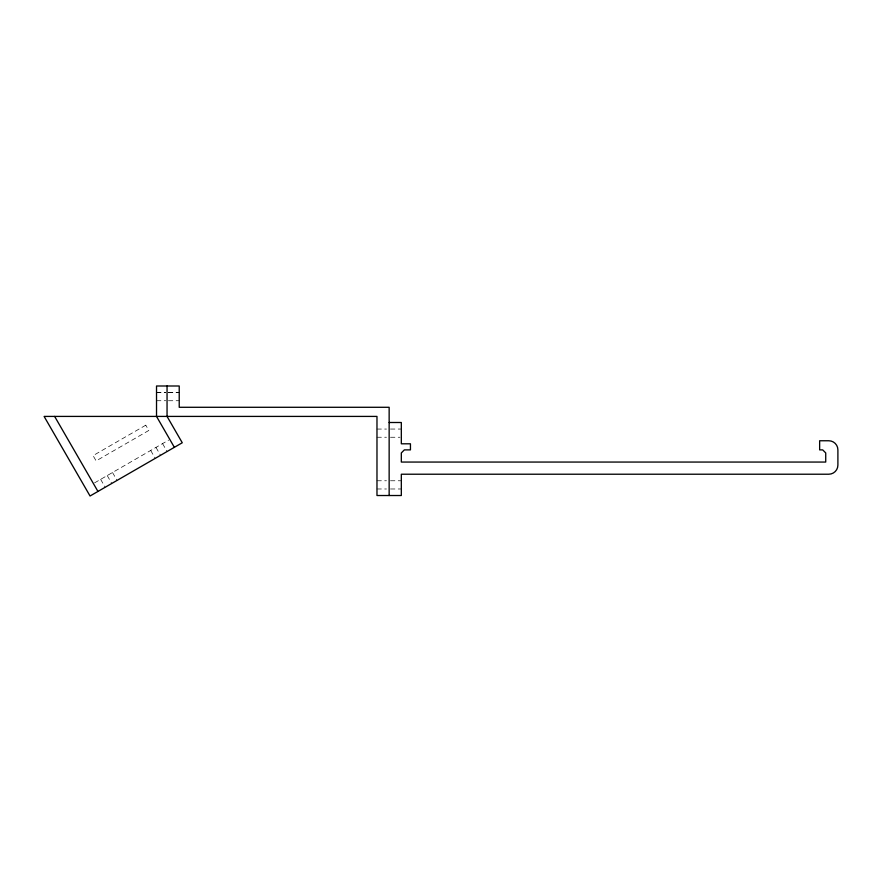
<?xml version="1.0" encoding="UTF-8"?>
<svg xmlns="http://www.w3.org/2000/svg" width="882" height="882" viewBox="0 0 882 882"><rect width="100%" height="100%" fill="white"/><g stroke="black" fill="none" stroke-linecap="round" stroke-linejoin="round"><path stroke-width="0.66" stroke-dasharray="4.41 3.31" d="M94.572 482.862L168.627 440.107M156.511 392.545L165.739 392.545M168.407 392.534L179.222 392.534M156.588 392.567L165.75 392.567M168.407 392.556L179.222 392.556M156.511 400.737L165.75 400.715M168.407 400.748L179.222 400.726M376.978 429.06L386.448 429.06M390.505 429.049L401.321 429.049M376.978 437.24L386.448 437.24M390.505 437.252L399.965 437.252M376.978 480.767L386.448 480.767M390.505 480.767L401.321 480.767M376.978 488.981L386.448 488.981M390.505 488.981L401.321 488.981M162.553 443.613L167.117 451.507M155.971 447.406L160.535 455.31M150.69 450.459L155.254 458.364M112.499 472.509L117.063 480.414M107.229 475.552L111.782 483.457M100.636 479.356L105.201 487.261M145.773 425.19L93.084 455.619L96.116 460.889L148.815 430.46L145.773 425.19"/><path stroke-width="1.32" d="M389.149 422.5L401.321 422.5L401.321 443.8L410.45 443.8L410.45 449.886L404.364 449.886L401.321 452.929L401.321 462.058L825.728 462.058L825.728 452.929L822.686 449.886L819.643 449.886L819.643 440.757L828.771 440.757A9.129 9.129 0 0 1 837.9 449.886L837.9 465.101A9.129 9.129 0 0 1 828.771 474.218L401.321 474.218L401.321 495.519L376.978 495.519L376.978 416.414L44.1 416.414L90.052 496.004L182.265 442.764L167.051 416.414L167.051 385.996M174.36 447.328L156.522 416.414L156.522 385.996L179.222 385.996L179.222 407.286L389.149 407.286L389.149 495.519M54.64 416.414L97.957 491.439"/></g></svg>
